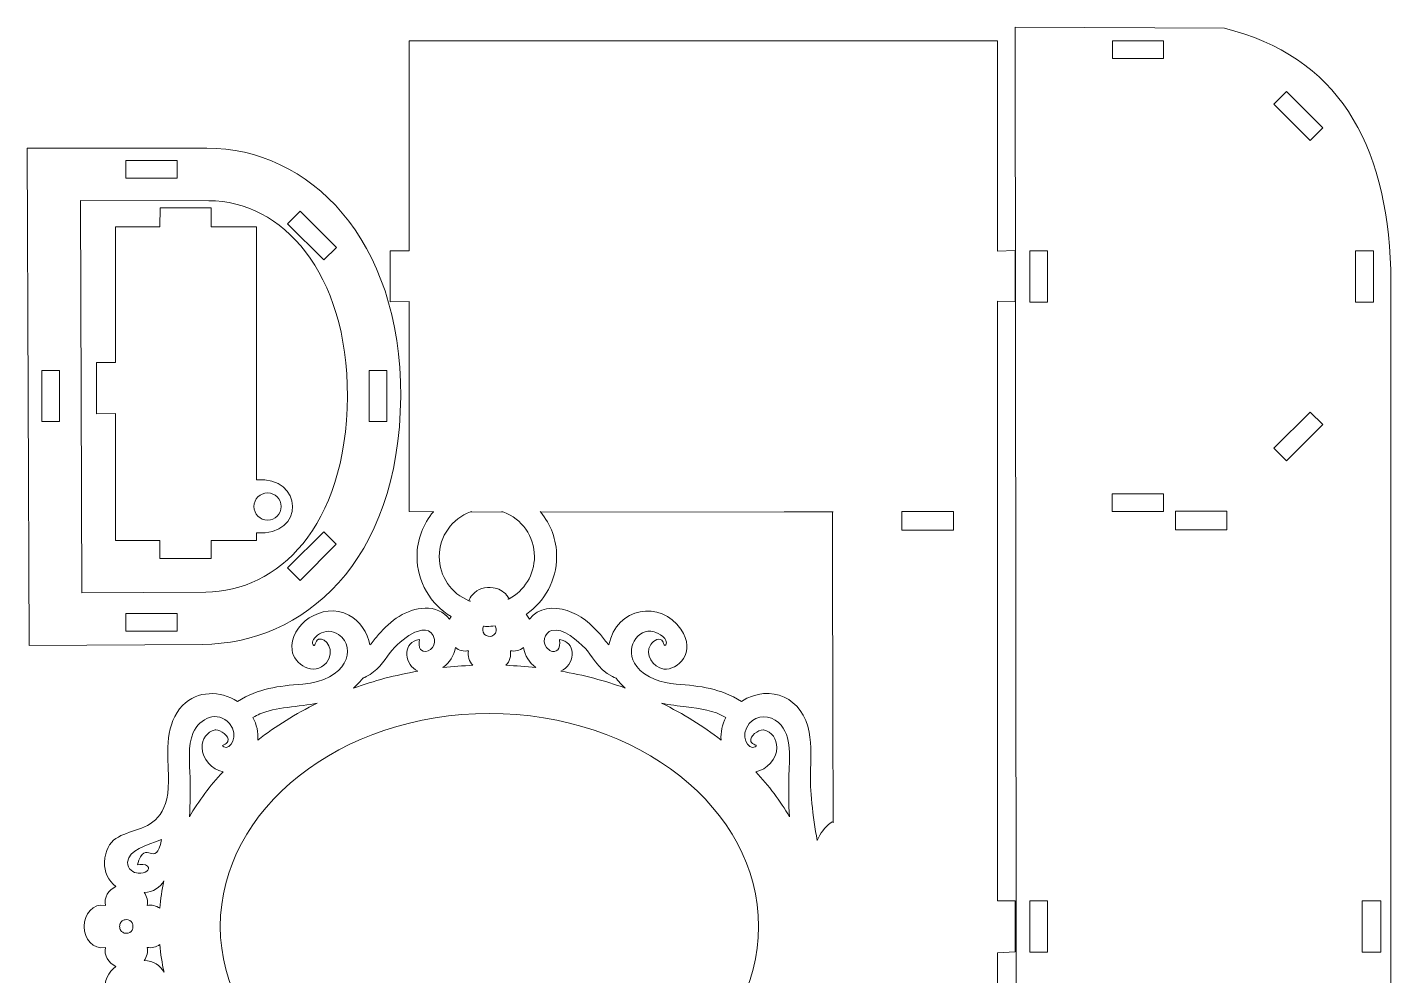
# Model space of a CAD drawing. Header units: millimetres. Extents: x -133 to 298, y -326 to 131.
# Drawn here: x -132.9 to 62.4, y -5.4 to 130.6 of the extents above; entities that cross this region are included whole.
import ezdxf

# ---------------------------------------------------------------- set-up
doc = ezdxf.new("R2010")
doc.units = ezdxf.units.MM
doc.header["$MEASUREMENT"] = 0
doc.layers.add('Layer 1', color=7, linetype='Continuous')

msp = doc.modelspace()

# ---------------------------------------------------------------- linework, layer by layer
at = {"layer": 'Layer 1', "color": 250, "lineweight": 9}
for points, knots in [([(62.4252, -92.1665), (62.4252, -92.1665), (62.4254, 95.8464), (62.4254, 95.8464), (62.4254, 95.8464), (61.8691, 114.1481), (54.7643, 126.4515), (38.5921, 130.4499), (38.5921, 130.4499), (38.5921, 130.4499), (8.6271, 130.5906), (8.6271, 130.5906), (8.6271, 130.5906), (8.6271, 130.5906), (8.9222, -127.3173), (8.9222, -127.3173), (8.9222, -127.3173), (8.9222, -127.3173), (37.3368, -127.1285), (37.3368, -127.1285), (37.3368, -127.1285), (52.1227, -123.6321), (60.8998, -112.5044), (62.4252, -92.1665)], [0, 0, 0, 0, 0.14285714, 0.14285714, 0.14285714, 0.14285714, 0.28571429, 0.28571429, 0.28571429, 0.28571429, 0.42857143, 0.42857143, 0.42857143, 0.42857143, 0.57142857, 0.57142857, 0.57142857, 0.57142857, 0.71428571, 0.71428571, 0.71428571, 0.71428571, 1, 1, 1, 1]), ([(29.8988, 128.6377), (29.8988, 128.6377), (22.5612, 128.6377), (22.5612, 128.6377), (22.5612, 128.6377), (22.5612, 128.6377), (22.5612, 126.0883), (22.5612, 126.0883), (22.5612, 126.0883), (22.5612, 126.0883), (29.8988, 126.0883), (29.8988, 126.0883), (29.8988, 126.0883), (29.8988, 126.0883), (29.8988, 128.6377), (29.8988, 128.6377)], [0, 0, 0, 0, 0.2, 0.2, 0.2, 0.2, 0.4, 0.4, 0.4, 0.4, 0.6, 0.6, 0.6, 0.6, 1, 1, 1, 1]), ([(52.6958, 116.1833), (52.6958, 116.1833), (47.5074, 121.3717), (47.5074, 121.3717), (47.5074, 121.3717), (47.5074, 121.3717), (45.7047, 119.569), (45.7047, 119.569), (45.7047, 119.569), (45.7047, 119.569), (50.8931, 114.3806), (50.8931, 114.3806), (50.8931, 114.3806), (50.8931, 114.3806), (52.6958, 116.1833), (52.6958, 116.1833)], [0, 0, 0, 0, 0.2, 0.2, 0.2, 0.2, 0.4, 0.4, 0.4, 0.4, 0.6, 0.6, 0.6, 0.6, 1, 1, 1, 1]), ([(-79.3742, 77.6874), (-79.2963, 100.304), (-92.538, 113.2816), (-107.1716, 113.2573), (-107.1716, 113.2573), (-107.1716, 113.2573), (-132.8702, 113.2808), (-132.8702, 113.2808), (-132.8702, 113.2808), (-132.8702, 113.2808), (-132.6093, 41.9612), (-132.6093, 41.9612), (-132.6093, 41.9612), (-132.6093, 41.9612), (-107.7684, 42.1325), (-107.7684, 42.1325), (-107.7684, 42.1325), (-93.4111, 42.2425), (-79.6164, 53.7213), (-79.3742, 77.6874)], [0, 0, 0, 0, 0.16666667, 0.16666667, 0.16666667, 0.16666667, 0.33333333, 0.33333333, 0.33333333, 0.33333333, 0.5, 0.5, 0.5, 0.5, 0.66666667, 0.66666667, 0.66666667, 0.66666667, 1, 1, 1, 1]), ([(-111.3965, 111.4914), (-111.3965, 111.4914), (-118.7341, 111.4914), (-118.7341, 111.4914), (-118.7341, 111.4914), (-118.7341, 111.4914), (-118.7341, 108.9421), (-118.7341, 108.9421), (-118.7341, 108.9421), (-118.7341, 108.9421), (-111.3965, 108.9421), (-111.3965, 108.9421), (-111.3965, 108.9421), (-111.3965, 108.9421), (-111.3965, 111.4914), (-111.3965, 111.4914)], [0, 0, 0, 0, 0.2, 0.2, 0.2, 0.2, 0.4, 0.4, 0.4, 0.4, 0.6, 0.6, 0.6, 0.6, 1, 1, 1, 1]), ([(-87.0142, 77.6729), (-86.9585, 95.5081), (-96.4181, 105.7419), (-106.8719, 105.7225), (-106.8719, 105.7225), (-106.8719, 105.7225), (-125.2301, 105.7411), (-125.2301, 105.7411), (-125.2301, 105.7411), (-125.2301, 105.7411), (-125.0438, 49.501), (-125.0438, 49.501), (-125.0438, 49.501), (-125.0438, 49.501), (-107.2982, 49.6364), (-107.2982, 49.6364), (-107.2982, 49.6364), (-97.0418, 49.723), (-87.1874, 58.7748), (-87.0142, 77.6729)], [0, 0, 0, 0, 0.16666667, 0.16666667, 0.16666667, 0.16666667, 0.33333333, 0.33333333, 0.33333333, 0.33333333, 0.5, 0.5, 0.5, 0.5, 0.66666667, 0.66666667, 0.66666667, 0.66666667, 1, 1, 1, 1]), ([(-100.051, 57.0343), (-100.051, 57.0343), (-100.051, 58.1363), (-100.051, 58.1363), (-100.051, 58.1363), (-92.9765, 57.5584), (-93.2882, 66.321), (-100.051, 65.7072), (-100.051, 65.7072), (-100.051, 65.7072), (-100.051, 101.9647), (-100.051, 101.9647), (-100.051, 101.9647), (-100.051, 101.9647), (-106.5228, 101.9647), (-106.5228, 101.9647), (-106.5228, 101.9647), (-106.5228, 101.9647), (-106.5181, 104.7231), (-106.5181, 104.7231), (-106.5181, 104.7231), (-106.5181, 104.7231), (-113.8557, 104.7231), (-113.8557, 104.7231), (-113.8557, 104.7231), (-113.8557, 104.7231), (-113.8615, 101.9647), (-113.8615, 101.9647), (-113.8615, 101.9647), (-113.8615, 101.9647), (-120.2328, 101.9647), (-120.2328, 101.9647), (-120.2328, 101.9647), (-120.2328, 101.9647), (-120.2328, 82.5142), (-120.2328, 82.5142), (-120.2328, 82.5142), (-120.2328, 82.5142), (-122.9306, 82.519), (-122.9306, 82.519), (-122.9306, 82.519), (-122.9306, 82.519), (-122.9306, 75.1815), (-122.9306, 75.1815), (-122.9306, 75.1815), (-122.9306, 75.1815), (-120.2328, 75.2304), (-120.2328, 75.2304), (-120.2328, 75.2304), (-120.2328, 75.2304), (-120.2328, 57.0343), (-120.2328, 57.0343), (-120.2328, 57.0343), (-120.2328, 57.0343), (-113.8615, 57.0343), (-113.8615, 57.0343), (-113.8615, 57.0343), (-113.8615, 57.0343), (-113.8746, 54.4299), (-113.8746, 54.4299), (-113.8746, 54.4299), (-113.8746, 54.4299), (-106.5371, 54.4299), (-106.5371, 54.4299), (-106.5371, 54.4299), (-106.5371, 54.4299), (-106.5469, 57.0343), (-106.5469, 57.0343), (-106.5469, 57.0343), (-106.5469, 57.0343), (-100.051, 57.0343), (-100.051, 57.0343)], [0, 0, 0, 0, 0.05263158, 0.05263158, 0.05263158, 0.05263158, 0.10526316, 0.10526316, 0.10526316, 0.10526316, 0.15789474, 0.15789474, 0.15789474, 0.15789474, 0.21052632, 0.21052632, 0.21052632, 0.21052632, 0.26315789, 0.26315789, 0.26315789, 0.26315789, 0.31578947, 0.31578947, 0.31578947, 0.31578947, 0.36842105, 0.36842105, 0.36842105, 0.36842105, 0.42105263, 0.42105263, 0.42105263, 0.42105263, 0.47368421, 0.47368421, 0.47368421, 0.47368421, 0.52631579, 0.52631579, 0.52631579, 0.52631579, 0.57894737, 0.57894737, 0.57894737, 0.57894737, 0.63157895, 0.63157895, 0.63157895, 0.63157895, 0.68421053, 0.68421053, 0.68421053, 0.68421053, 0.73684211, 0.73684211, 0.73684211, 0.73684211, 0.78947368, 0.78947368, 0.78947368, 0.78947368, 0.84210526, 0.84210526, 0.84210526, 0.84210526, 0.89473684, 0.89473684, 0.89473684, 0.89473684, 1, 1, 1, 1]), ([(-88.5995, 99.037), (-88.5995, 99.037), (-93.7879, 104.2254), (-93.7879, 104.2254), (-93.7879, 104.2254), (-93.7879, 104.2254), (-95.5905, 102.4227), (-95.5905, 102.4227), (-95.5905, 102.4227), (-95.5905, 102.4227), (-90.4022, 97.2343), (-90.4022, 97.2343), (-90.4022, 97.2343), (-90.4022, 97.2343), (-88.5995, 99.037), (-88.5995, 99.037)], [0, 0, 0, 0, 0.2, 0.2, 0.2, 0.2, 0.4, 0.4, 0.4, 0.4, 0.6, 0.6, 0.6, 0.6, 1, 1, 1, 1]), ([(13.2783, 91.2085), (13.2783, 91.2085), (13.2783, 98.5461), (13.2783, 98.5461), (13.2783, 98.5461), (13.2783, 98.5461), (10.7495, 98.5461), (10.7495, 98.5461), (10.7495, 98.5461), (10.7495, 98.5461), (10.7495, 91.2085), (10.7495, 91.2085), (10.7495, 91.2085), (10.7495, 91.2085), (13.2783, 91.2085), (13.2783, 91.2085)], [0, 0, 0, 0, 0.2, 0.2, 0.2, 0.2, 0.4, 0.4, 0.4, 0.4, 0.6, 0.6, 0.6, 0.6, 1, 1, 1, 1]), ([(59.9429, 91.2085), (59.9429, 91.2085), (59.9429, 98.5461), (59.9429, 98.5461), (59.9429, 98.5461), (59.9429, 98.5461), (57.3935, 98.5461), (57.3935, 98.5461), (57.3935, 98.5461), (57.3935, 98.5461), (57.3935, 91.2085), (57.3935, 91.2085), (57.3935, 91.2085), (57.3935, 91.2085), (59.9429, 91.2085), (59.9429, 91.2085)], [0, 0, 0, 0, 0.2, 0.2, 0.2, 0.2, 0.4, 0.4, 0.4, 0.4, 0.6, 0.6, 0.6, 0.6, 1, 1, 1, 1]), ([(-128.2531, 74.0623), (-128.2531, 74.0623), (-128.2531, 81.3998), (-128.2531, 81.3998), (-128.2531, 81.3998), (-128.2531, 81.3998), (-130.782, 81.3998), (-130.782, 81.3998), (-130.782, 81.3998), (-130.782, 81.3998), (-130.782, 74.0623), (-130.782, 74.0623), (-130.782, 74.0623), (-130.782, 74.0623), (-128.2531, 74.0623), (-128.2531, 74.0623)], [0, 0, 0, 0, 0.2, 0.2, 0.2, 0.2, 0.4, 0.4, 0.4, 0.4, 0.6, 0.6, 0.6, 0.6, 1, 1, 1, 1]), ([(-81.3524, 74.0623), (-81.3524, 74.0623), (-81.3524, 81.3998), (-81.3524, 81.3998), (-81.3524, 81.3998), (-81.3524, 81.3998), (-83.9017, 81.3998), (-83.9017, 81.3998), (-83.9017, 81.3998), (-83.9017, 81.3998), (-83.9017, 74.0623), (-83.9017, 74.0623), (-83.9017, 74.0623), (-83.9017, 74.0623), (-81.3524, 74.0623), (-81.3524, 74.0623)], [0, 0, 0, 0, 0.2, 0.2, 0.2, 0.2, 0.4, 0.4, 0.4, 0.4, 0.6, 0.6, 0.6, 0.6, 1, 1, 1, 1]), ([(52.6934, 73.6317), (52.6934, 73.6317), (47.5051, 68.4433), (47.5051, 68.4433), (47.5051, 68.4433), (47.5051, 68.4433), (45.7024, 70.246), (45.7024, 70.246), (45.7024, 70.246), (45.7024, 70.246), (50.8908, 75.4343), (50.8908, 75.4343), (50.8908, 75.4343), (50.8908, 75.4343), (52.6934, 73.6317), (52.6934, 73.6317)], [0, 0, 0, 0, 0.2, 0.2, 0.2, 0.2, 0.4, 0.4, 0.4, 0.4, 0.6, 0.6, 0.6, 0.6, 1, 1, 1, 1]), ([(-98.4417, 63.8385), (-99.5201, 63.8385), (-100.3948, 62.964), (-100.3948, 61.8854), (-100.3948, 61.8854), (-100.3948, 60.8066), (-99.5201, 59.9321), (-98.4417, 59.9321), (-98.4417, 59.9321), (-97.3631, 59.9321), (-96.4884, 60.8066), (-96.4884, 61.8854), (-96.4884, 61.8854), (-96.4884, 62.964), (-97.3631, 63.8385), (-98.4417, 63.8385)], [0, 0, 0, 0, 0.2, 0.2, 0.2, 0.2, 0.4, 0.4, 0.4, 0.4, 0.6, 0.6, 0.6, 0.6, 1, 1, 1, 1]), ([(29.8797, 63.7124), (29.8797, 63.7124), (22.5422, 63.7124), (22.5422, 63.7124), (22.5422, 63.7124), (22.5422, 63.7124), (22.5422, 61.163), (22.5422, 61.163), (22.5422, 61.163), (22.5422, 61.163), (29.8797, 61.163), (29.8797, 61.163), (29.8797, 61.163), (29.8797, 61.163), (29.8797, 63.7124), (29.8797, 63.7124)], [0, 0, 0, 0, 0.2, 0.2, 0.2, 0.2, 0.4, 0.4, 0.4, 0.4, 0.6, 0.6, 0.6, 0.6, 1, 1, 1, 1]), ([(38.9317, 61.2474), (38.9317, 61.2474), (31.5942, 61.2474), (31.5942, 61.2474), (31.5942, 61.2474), (31.5942, 61.2474), (31.5942, 58.5439), (31.5942, 58.5439), (31.5942, 58.5439), (31.5942, 58.5439), (38.9317, 58.5439), (38.9317, 58.5439), (38.9317, 58.5439), (38.9317, 58.5439), (38.9317, 61.2474), (38.9317, 61.2474)], [0, 0, 0, 0, 0.2, 0.2, 0.2, 0.2, 0.4, 0.4, 0.4, 0.4, 0.6, 0.6, 0.6, 0.6, 1, 1, 1, 1]), ([(-88.6018, 56.4854), (-88.6018, 56.4854), (-93.7902, 51.297), (-93.7902, 51.297), (-93.7902, 51.297), (-93.7902, 51.297), (-95.5929, 53.0997), (-95.5929, 53.0997), (-95.5929, 53.0997), (-95.5929, 53.0997), (-90.4045, 58.2881), (-90.4045, 58.2881), (-90.4045, 58.2881), (-90.4045, 58.2881), (-88.6018, 56.4854), (-88.6018, 56.4854)], [0, 0, 0, 0, 0.2, 0.2, 0.2, 0.2, 0.4, 0.4, 0.4, 0.4, 0.6, 0.6, 0.6, 0.6, 1, 1, 1, 1]), ([(-111.4155, 46.5661), (-111.4155, 46.5661), (-118.7531, 46.5661), (-118.7531, 46.5661), (-118.7531, 46.5661), (-118.7531, 46.5661), (-118.7531, 44.0168), (-118.7531, 44.0168), (-118.7531, 44.0168), (-118.7531, 44.0168), (-111.4155, 44.0168), (-111.4155, 44.0168), (-111.4155, 44.0168), (-111.4155, 44.0168), (-111.4155, 46.5661), (-111.4155, 46.5661)], [0, 0, 0, 0, 0.2, 0.2, 0.2, 0.2, 0.4, 0.4, 0.4, 0.4, 0.6, 0.6, 0.6, 0.6, 1, 1, 1, 1]), ([(13.2783, -1.9793), (13.2783, -1.9793), (13.2783, 5.3583), (13.2783, 5.3583), (13.2783, 5.3583), (13.2783, 5.3583), (10.7495, 5.3583), (10.7495, 5.3583), (10.7495, 5.3583), (10.7495, 5.3583), (10.7495, -1.9793), (10.7495, -1.9793), (10.7495, -1.9793), (10.7495, -1.9793), (13.2783, -1.9793), (13.2783, -1.9793)], [0, 0, 0, 0, 0.2, 0.2, 0.2, 0.2, 0.4, 0.4, 0.4, 0.4, 0.6, 0.6, 0.6, 0.6, 1, 1, 1, 1]), ([(61.0009, -1.9793), (61.0009, -1.9793), (61.0009, 5.3583), (61.0009, 5.3583), (61.0009, 5.3583), (61.0009, 5.3583), (58.3134, 5.3583), (58.3134, 5.3583), (58.3134, 5.3583), (58.3134, 5.3583), (58.3134, -1.9793), (58.3134, -1.9793), (58.3134, -1.9793), (58.3134, -1.9793), (61.0009, -1.9793), (61.0009, -1.9793)], [0, 0, 0, 0, 0.2, 0.2, 0.2, 0.2, 0.4, 0.4, 0.4, 0.4, 0.6, 0.6, 0.6, 0.6, 1, 1, 1, 1])]:
    msp.add_open_spline(points, degree=3, knots=knots, dxfattribs=at)
at = {"layer": 'Layer 1', "lineweight": 9}
for points, knots in [([(-78.1835, 61.177), (-78.1835, 61.177), (-78.1835, 91.2813), (-78.1835, 91.2813), (-78.1835, 91.2813), (-78.1835, 91.2813), (-80.9071, 91.2309), (-80.9071, 91.2309), (-80.9071, 91.2309), (-80.9071, 91.2309), (-80.9071, 98.5204), (-80.9071, 98.5204), (-80.9071, 98.5204), (-80.9071, 98.5204), (-78.1835, 98.5652), (-78.1835, 98.5652), (-78.1835, 98.5652), (-78.1835, 98.5652), (-78.1835, 128.6481), (-78.1835, 128.6481), (-78.1835, 128.6481), (-78.1835, 128.6481), (6.1178, 128.6481), (6.1178, 128.6481), (6.1178, 128.6481), (6.1178, 128.6481), (6.1178, 98.474), (6.1178, 98.474), (6.1178, 98.474), (6.1178, 98.474), (8.6466, 98.5685), (8.6466, 98.5685), (8.6466, 98.5685), (8.6466, 98.5685), (8.6466, 91.2309), (8.6466, 91.2309), (8.6466, 91.2309), (8.6466, 91.2309), (6.1178, 91.3207), (6.1178, 91.3207), (6.1178, 91.3207), (6.1178, 91.3207), (6.1178, 5.3826), (6.1178, 5.3826), (6.1178, 5.3826), (6.1178, 5.3826), (8.6466, 5.3807), (8.6466, 5.3807), (8.6466, 5.3807), (8.6466, 5.3807), (8.6466, -1.9568), (8.6466, -1.9568), (8.6466, -1.9568), (8.6466, -1.9568), (6.1178, -2.0687), (6.1178, -2.0687), (6.1178, -2.0687), (6.1178, -2.0687), (6.1178, -88.0068), (6.1178, -88.0068), (6.1178, -88.0068), (6.1178, -88.0068), (8.6466, -87.8562), (8.6466, -87.8562), (8.6466, -87.8562), (8.6466, -87.8562), (8.6466, -95.1937), (8.6466, -95.1937), (8.6466, -95.1937), (8.6466, -95.1937), (6.1178, -95.2593), (6.1178, -95.2593), (6.1178, -95.2593), (6.1178, -95.2593), (6.1178, -125.2938), (6.1178, -125.2938), (6.1178, -125.2938), (6.1178, -125.2938), (-78.1835, -125.2938), (-78.1835, -125.2938), (-78.1835, -125.2938), (-78.1835, -125.2938), (-78.1835, -95.2048), (-78.1835, -95.2048), (-78.1835, -95.2048), (-78.1835, -95.2048), (-80.9408, -95.1937), (-80.9408, -95.1937), (-80.9408, -95.1937), (-80.9408, -95.1937), (-80.9408, -87.8149), (-80.9408, -87.8149), (-80.9408, -87.8149), (-80.9408, -87.8149), (-78.1835, -87.8274), (-78.1835, -87.8274), (-78.1835, -87.8274), (-78.1835, -87.8274), (-78.1835, -57.7538), (-78.1835, -57.7538), (-78.1835, -57.7538), (-78.1835, -57.7538), (-78.1835, -57.7538), (-78.1835, -57.7538), (-78.1835, -57.7538), (-78.1835, -57.7538), (-75.4674, -57.7609), (-75.4674, -57.7609)], [0, 0, 0, 0, 0.03571429, 0.03571429, 0.03571429, 0.03571429, 0.07142857, 0.07142857, 0.07142857, 0.07142857, 0.10714286, 0.10714286, 0.10714286, 0.10714286, 0.14285714, 0.14285714, 0.14285714, 0.14285714, 0.17857143, 0.17857143, 0.17857143, 0.17857143, 0.21428571, 0.21428571, 0.21428571, 0.21428571, 0.25, 0.25, 0.25, 0.25, 0.28571429, 0.28571429, 0.28571429, 0.28571429, 0.32142857, 0.32142857, 0.32142857, 0.32142857, 0.35714286, 0.35714286, 0.35714286, 0.35714286, 0.39285714, 0.39285714, 0.39285714, 0.39285714, 0.42857143, 0.42857143, 0.42857143, 0.42857143, 0.46428571, 0.46428571, 0.46428571, 0.46428571, 0.5, 0.5, 0.5, 0.5, 0.53571429, 0.53571429, 0.53571429, 0.53571429, 0.57142857, 0.57142857, 0.57142857, 0.57142857, 0.60714286, 0.60714286, 0.60714286, 0.60714286, 0.64285714, 0.64285714, 0.64285714, 0.64285714, 0.67857143, 0.67857143, 0.67857143, 0.67857143, 0.71428571, 0.71428571, 0.71428571, 0.71428571, 0.75, 0.75, 0.75, 0.75, 0.78571429, 0.78571429, 0.78571429, 0.78571429, 0.82142857, 0.82142857, 0.82142857, 0.82142857, 0.85714286, 0.85714286, 0.85714286, 0.85714286, 0.89285714, 0.89285714, 0.89285714, 0.89285714, 0.92857143, 0.92857143, 0.92857143, 0.92857143, 1, 1, 1, 1]), ([(-74.6723, 61.1803), (-74.6723, 61.1803), (-74.6923, 61.1566), (-74.6923, 61.1566), (-74.6923, 61.1566), (-76.1592, 59.4164), (-77.0436, 57.1697), (-77.0436, 54.7161), (-77.0436, 54.7161), (-77.0436, 51.0688), (-75.0897, 47.877), (-72.172, 46.1303), (-72.172, 46.1303), (-72.172, 46.1303), (-72.1468, 46.1154), (-72.1468, 46.1154)], [0, 0, 0, 0, 0.2, 0.2, 0.2, 0.2, 0.4, 0.4, 0.4, 0.4, 0.6, 0.6, 0.6, 0.6, 1, 1, 1, 1]), ([(-69.213, 61.1853), (-69.2704, 61.166), (-69.3275, 61.1462), (-69.3842, 61.1255), (-69.3842, 61.1255), (-71.9988, 60.1702), (-73.8655, 57.6609), (-73.8655, 54.7161), (-73.8655, 54.7161), (-73.8655, 51.8539), (-72.1019, 49.4031), (-69.6023, 48.3908), (-69.6023, 48.3908), (-69.5335, 48.3629), (-69.4643, 48.3356), (-69.3944, 48.31)], [0, 0, 0, 0, 0.2, 0.2, 0.2, 0.2, 0.4, 0.4, 0.4, 0.4, 0.6, 0.6, 0.6, 0.6, 1, 1, 1, 1]), ([(-64.0269, 48.5964), (-63.9718, 48.6237), (-63.9171, 48.6516), (-63.8628, 48.6803), (-63.8628, 48.6803), (-61.6979, 49.8238), (-60.2216, 52.0978), (-60.2216, 54.7161), (-60.2216, 54.7161), (-60.2216, 57.6332), (-62.0541, 60.1225), (-64.63, 61.0977), (-64.63, 61.0977), (-64.7149, 61.1299), (-64.8005, 61.1606), (-64.887, 61.1894)], [0, 0, 0, 0, 0.2, 0.2, 0.2, 0.2, 0.4, 0.4, 0.4, 0.4, 0.6, 0.6, 0.6, 0.6, 1, 1, 1, 1]), ([(-61.424, 46.4443), (-61.424, 46.4443), (-61.3826, 46.473), (-61.3826, 46.473), (-61.3826, 46.473), (-58.7623, 48.276), (-57.0436, 51.2957), (-57.0436, 54.7161), (-57.0436, 54.7161), (-57.0436, 57.129), (-57.8989, 59.3423), (-59.3224, 61.07), (-59.3224, 61.07), (-59.3569, 61.1119), (-59.3923, 61.1532), (-59.4274, 61.1945)], [0, 0, 0, 0, 0.2, 0.2, 0.2, 0.2, 0.4, 0.4, 0.4, 0.4, 0.6, 0.6, 0.6, 0.6, 1, 1, 1, 1]), ([(-0.182, 61.1765), (-0.182, 61.1765), (-7.6049, 61.1765), (-7.6049, 61.1765), (-7.6049, 61.1765), (-7.6049, 61.1765), (-7.6049, 58.5219), (-7.6049, 58.5219), (-7.6049, 58.5219), (-7.6049, 58.5219), (-0.182, 58.5219), (-0.182, 58.5219), (-0.182, 58.5219), (-0.182, 58.5219), (-0.182, 61.1765), (-0.182, 61.1765)], [0, 0, 0, 0, 0.2, 0.2, 0.2, 0.2, 0.4, 0.4, 0.4, 0.4, 0.6, 0.6, 0.6, 0.6, 1, 1, 1, 1]), ([(-17.4372, 16.5425), (-17.4372, 16.5425), (-17.4676, 31.8562), (-17.4676, 31.8562), (-17.4676, 31.8562), (-17.4676, 31.8562), (-17.5137, 55.0001), (-17.5137, 55.0001)], [0, 0, 0, 0, 0.33333333, 0.33333333, 0.33333333, 0.33333333, 1, 1, 1, 1]), ([(-67.5112, 44.7273), (-67.5112, 44.7273), (-67.4493, 44.7249), (-67.4493, 44.7249), (-67.4493, 44.7249), (-67.3147, 44.7195), (-67.1795, 44.7162), (-67.0436, 44.7162)], [0, 0, 0, 0, 0.33333333, 0.33333333, 0.33333333, 0.33333333, 1, 1, 1, 1]), ([(-67.0436, 44.7162), (-66.6472, 44.7162), (-66.2566, 44.7399), (-65.8723, 44.7848), (-65.8723, 44.7848), (-65.8723, 44.7848), (-65.8633, 44.7858), (-65.8633, 44.7858)], [0, 0, 0, 0, 0.33333333, 0.33333333, 0.33333333, 0.33333333, 1, 1, 1, 1])]:
    msp.add_open_spline(points, degree=3, knots=knots, dxfattribs=at)
for points in [[(-74.6923, 61.1566), (-74.6923, 61.1566), (-78.1835, 61.177), (-78.1835, 61.177)], [(-64.63, 61.0977), (-64.63, 61.0977), (-69.3842, 61.1255), (-69.3842, 61.1255)], [(-24.4605, 61.127), (-24.4605, 61.127), (-59.3224, 61.07), (-59.3224, 61.07)], [(-21.6843, 61.1314), (-21.6843, 61.1314), (-24.4605, 61.127), (-24.4605, 61.127)], [(-17.4184, 61.1385), (-17.4184, 61.1385), (-21.6843, 61.1314), (-21.6843, 61.1314)], [(-17.5137, 55.0001), (-17.5137, 55.0001), (-17.5137, 61.1383), (-17.5137, 61.1383)], [(-69.6023, 48.3908), (-69.5034, 48.6945), (-69.3445, 48.9769), (-69.1399, 49.2123)], [(-69.1399, 49.2123), (-68.3143, 50.1594), (-67.2814, 50.3532), (-66.1272, 50.2489)], [(-69.1399, 49.2123), (-69.1399, 49.2123), (-69.1399, 49.2123), (-69.1399, 49.2123)], [(-66.1272, 50.2489), (-65.4094, 50.1841), (-64.6692, 49.7403), (-64.2095, 49.2123)], [(-64.2095, 49.2123), (-64.0715, 49.0537), (-63.9548, 48.8737), (-63.8628, 48.6803)], [(-64.2095, 49.2123), (-64.2095, 49.2123), (-64.2095, 49.2123), (-64.2095, 49.2123)], [(-94.9422, 41.3085), (-95.3777, 44.9088), (-90.6293, 48.3263), (-86.8205, 46.3373)], [(-82.5642, 43.5366), (-80.9078, 45.5378), (-78.5513, 47.2309), (-75.8787, 47.3394)], [(-75.8787, 47.3394), (-74.541, 47.3937), (-73.2044, 46.8207), (-72.402, 45.7361)], [(-60.9477, 45.7362), (-59.6613, 47.4747), (-57.4562, 47.6104), (-55.5467, 46.9875)], [(-55.5467, 46.9875), (-53.6679, 46.3747), (-52.0324, 45.0431), (-50.7854, 43.5367)], [(-49.5578, 42.0499), (-48.4884, 47.5098), (-42.1492, 48.5466), (-39.2502, 44.3252)], [(-86.8205, 46.3373), (-85.2046, 45.4935), (-84.1375, 43.8141), (-83.7919, 42.0498)], [(-72.402, 45.7361), (-72.402, 45.7361), (-72.1468, 46.1154), (-72.1468, 46.1154)], [(-61.424, 46.4443), (-61.424, 46.4443), (-60.9477, 45.7362), (-60.9477, 45.7362)], [(-93.4205, 36.4357), (-87.1388, 36.9299), (-85.5462, 41.6028), (-88.2702, 43.5502)], [(-88.2702, 43.5502), (-90.1487, 44.8931), (-92.4846, 42.9207), (-91.9253, 42.071)], [(-91.1391, 42.8591), (-90.1465, 43.193), (-88.6072, 41.2171), (-90.033, 39.5117)], [(-83.7919, 42.0498), (-83.3665, 42.53), (-82.9695, 43.047), (-82.5642, 43.5366)], [(-77.8101, 43.6354), (-78.812, 43.0586), (-80.1778, 41.922), (-80.8862, 40.9597)], [(-74.542, 42.8521), (-74.8487, 44.6117), (-76.6187, 44.3214), (-77.8101, 43.6354)], [(-67.4405, 43.6271), (-67.6843, 43.9375), (-67.7079, 44.3896), (-67.5112, 44.7273)], [(-67.4405, 43.627), (-67.4405, 43.627), (-67.4405, 43.6271), (-67.4405, 43.6271)], [(-67.3795, 43.5564), (-67.401, 43.579), (-67.4212, 43.6027), (-67.4405, 43.627)], [(-67.3633, 43.5397), (-67.3686, 43.5454), (-67.374, 43.5507), (-67.3795, 43.5564)], [(-67.3795, 43.5564), (-67.3795, 43.5564), (-67.3795, 43.5564), (-67.3795, 43.5564)], [(-66.5009, 43.2692), (-67.0573, 43.2226), (-67.3351, 43.5397), (-67.3633, 43.5397)], [(-65.9836, 43.5397), (-65.9979, 43.5397), (-66.334, 43.2832), (-66.5009, 43.2692)], [(-65.9675, 43.5564), (-65.9728, 43.5507), (-65.9782, 43.5453), (-65.9836, 43.5397)], [(-65.9064, 43.627), (-65.9258, 43.6027), (-65.9459, 43.5789), (-65.9675, 43.5564)], [(-65.9675, 43.5564), (-65.9675, 43.5564), (-65.9675, 43.5564), (-65.9675, 43.5564)], [(-65.9064, 43.6271), (-65.9065, 43.6271), (-65.9065, 43.627), (-65.9064, 43.627)], [(-65.6986, 44.2293), (-65.6986, 44.0021), (-65.7762, 43.7929), (-65.9064, 43.6271)], [(-65.8723, 44.7848), (-65.7629, 44.6272), (-65.6986, 44.4357), (-65.6986, 44.2293)], [(-65.6986, 44.2293), (-65.6986, 44.2293), (-65.6986, 44.2293), (-65.6986, 44.2293)], [(-57.7676, 44.1224), (-58.7067, 43.8735), (-59.4912, 42.2994), (-58.0315, 41.2606)], [(-52.9337, 41.5458), (-54.0737, 42.5964), (-56.0248, 44.5843), (-57.7676, 44.1224)], [(-50.7854, 43.5367), (-50.3803, 43.0471), (-49.9832, 42.5301), (-49.5578, 42.0499)], [(-43.0981, 43.9508), (-45.4647, 44.537), (-47.4882, 41.4637), (-45.5755, 38.9511)], [(-43.573, 42.1156), (-43.1904, 42.682), (-42.1775, 43.3555), (-41.79, 42.4443)], [(-41.4244, 42.0711), (-40.9057, 42.8591), (-42.5158, 43.8066), (-43.0981, 43.9508)], [(-39.2502, 44.3252), (-36.9711, 41.0061), (-39.6992, 38.3476), (-41.6844, 38.605)], [(-90.033, 39.5117), (-91.7981, 37.4006), (-94.697, 39.2818), (-94.9422, 41.3085)], [(-91.9253, 42.071), (-91.6258, 41.6161), (-91.712, 42.6663), (-91.1391, 42.8591)], [(-76.9251, 38.2979), (-78.7999, 39.1645), (-79.2026, 42.1324), (-77.1091, 42.7211)], [(-77.1091, 42.7211), (-76.9757, 42.7586), (-76.8421, 42.7962), (-76.7087, 42.8337)], [(-76.7087, 42.8337), (-76.7422, 42.4333), (-76.8636, 41.7077), (-76.5324, 41.4075)], [(-76.5324, 41.4075), (-75.5803, 40.5446), (-74.3504, 41.7533), (-74.542, 42.8521)], [(-71.5551, 41.671), (-71.7577, 40.519), (-72.3701, 39.5084), (-73.3274, 38.8105)], [(-69.6712, 41.2321), (-70.3278, 41.0862), (-71.0209, 41.2704), (-71.5551, 41.671)], [(-69.0363, 39.1344), (-69.5793, 39.6908), (-69.8335, 40.4665), (-69.6712, 41.2321)], [(-64.3115, 39.1344), (-63.7756, 39.6834), (-63.5131, 40.4605), (-63.6765, 41.2321)], [(-63.6765, 41.2321), (-63.02, 41.0862), (-62.3268, 41.2704), (-61.7927, 41.671)], [(-63.6765, 41.2321), (-63.6765, 41.2321), (-63.6765, 41.2321), (-63.6765, 41.2321)], [(-61.7927, 41.671), (-61.5901, 40.5191), (-60.9778, 39.5084), (-60.0206, 38.8106)], [(-58.0315, 41.2606), (-57.6191, 40.967), (-56.486, 40.9827), (-56.6044, 42.4194)], [(-56.6044, 42.4194), (-56.6159, 42.5575), (-56.6276, 42.6956), (-56.6391, 42.8337)], [(-56.6391, 42.8337), (-56.5056, 42.7962), (-56.3721, 42.7586), (-56.2386, 42.7211)], [(-56.2386, 42.7211), (-54.1448, 42.1323), (-54.5478, 39.1628), (-56.4242, 38.297)], [(-49.0403, 37.5111), (-51.2393, 38.6152), (-52.089, 40.7672), (-52.9337, 41.5458)], [(-41.6844, 38.605), (-43.2462, 38.8075), (-44.537, 40.689), (-43.573, 42.1156)], [(-41.79, 42.4443), (-41.7146, 42.2667), (-41.6451, 41.7357), (-41.4244, 42.0711)], [(-80.8862, 40.9597), (-81.8757, 39.6158), (-82.7763, 38.2799), (-84.3075, 37.5111)], [(-73.3274, 38.8105), (-71.9159, 38.968), (-70.4851, 39.078), (-69.0363, 39.1344)], [(-60.0206, 38.8106), (-61.4319, 38.9684), (-62.8631, 39.0772), (-64.3115, 39.1344)], [(-86.1291, 35.8753), (-83.2069, 36.9202), (-80.127, 37.7374), (-76.9251, 38.2979)], [(-84.3075, 37.5111), (-85.0723, 37.1271), (-84.6102, 37.5164), (-85.2036, 36.804)], [(-73.3274, 38.8105), (-73.3274, 38.8105), (-73.3274, 38.8105), (-73.3274, 38.8105)], [(-56.4242, 38.297), (-53.2246, 37.7376), (-50.1453, 36.9244), (-47.2252, 35.8808)], [(-56.4242, 38.297), (-56.4242, 38.297), (-56.4242, 38.297), (-56.4242, 38.297)], [(-48.1441, 36.804), (-48.7375, 37.5164), (-48.2756, 37.1271), (-49.0403, 37.5111)], [(-45.5755, 38.9511), (-44.3503, 37.3416), (-41.8757, 36.5889), (-39.9292, 36.4358)], [(-110.6137, 33.3699), (-108.4757, 35.5519), (-105.2565, 35.5233), (-102.7676, 33.9668)], [(-102.7676, 33.9668), (-99.7158, 35.8451), (-96.9689, 36.1566), (-93.4205, 36.4357)], [(-85.2036, 36.804), (-85.4843, 36.4672), (-85.7948, 36.1573), (-86.1291, 35.8753)], [(-86.1291, 35.8753), (-86.1291, 35.8753), (-86.1291, 35.8753), (-86.1291, 35.8753)], [(-47.2252, 35.8808), (-47.557, 36.1615), (-47.8654, 36.4694), (-48.1441, 36.804)], [(-39.9292, 36.4358), (-36.3808, 36.1567), (-33.6339, 35.8452), (-30.5821, 33.9669)], [(-30.5821, 33.9669), (-26.3578, 36.6087), (-21.7101, 34.4037), (-20.8654, 29.5573)], [(-112.6552, 23.5382), (-112.7996, 26.8057), (-113.0968, 30.8359), (-110.6137, 33.3699)], [(-99.8642, 28.419), (-97.2934, 30.422), (-94.4349, 32.1939), (-91.3422, 33.6927)], [(-91.3422, 33.6927), (-93.7908, 33.2162), (-97.5003, 33.1032), (-99.5528, 32.1742)], [(-42.0025, 33.6921), (-38.9108, 32.1936), (-36.0535, 30.4219), (-33.4836, 28.4197)], [(-38.4841, 33.1798), (-39.6431, 33.3178), (-40.834, 33.4647), (-42.0025, 33.6921)], [(-42.0025, 33.6921), (-42.0025, 33.6921), (-42.0025, 33.6921), (-42.0025, 33.6921)], [(-103.9019, 30.7718), (-105.5872, 32.7596), (-108.1992, 31.5516), (-109.1114, 29.4829)], [(-105.2213, 1.7139), (-105.2213, 18.5679), (-87.963, 32.2308), (-66.6738, 32.2308)], [(-99.5528, 32.1742), (-99.8929, 32.0203), (-100.2201, 31.837), (-100.5383, 31.641)], [(-100.5383, 31.641), (-99.9985, 30.6473), (-99.7693, 29.5361), (-99.8642, 28.419)], [(-66.6738, 32.2308), (-45.3846, 32.2308), (-28.1262, 18.5679), (-28.1262, 1.7139)], [(-32.8094, 31.641), (-34.554, 32.7155), (-36.4778, 32.9409), (-38.4841, 33.1798)], [(-33.4836, 28.4197), (-33.5782, 29.5366), (-33.3491, 30.6476), (-32.8094, 31.641)], [(-25.2575, 30.9168), (-26.4925, 32.0583), (-28.3342, 32.0829), (-29.4458, 30.7718)], [(-109.1114, 29.4829), (-109.9208, 27.6474), (-109.5834, 25.0182), (-109.5532, 23.0397)], [(-107.8422, 27.3359), (-107.8347, 28.5032), (-107.1524, 29.6441), (-105.9529, 29.8815)], [(-105.9529, 29.8815), (-105.9529, 29.8815), (-105.8776, 29.8862), (-105.8776, 29.8862)], [(-105.8776, 29.8862), (-105.1918, 29.8404), (-103.8866, 29.0253), (-104.1199, 28.2366)], [(-104.7346, 27.4598), (-103.7734, 26.9232), (-102.4243, 29.0287), (-103.9019, 30.7718)], [(-29.4458, 30.7718), (-30.9236, 29.0288), (-29.5743, 26.9233), (-28.6131, 27.4598)], [(-29.2278, 28.2366), (-29.4611, 29.0253), (-28.156, 29.8404), (-27.4702, 29.8862)], [(-27.4702, 29.8862), (-27.4702, 29.8862), (-27.3949, 29.8815), (-27.3949, 29.8815)], [(-27.3949, 29.8815), (-26.1954, 29.6441), (-25.513, 28.5033), (-25.5056, 27.3359)], [(-23.7945, 23.0398), (-23.7552, 25.6195), (-23.166, 28.9837), (-25.2575, 30.9168)], [(-20.8654, 29.5573), (-20.5255, 27.6078), (-20.6074, 25.5074), (-20.6945, 23.5383)], [(-104.1199, 28.2366), (-104.2881, 27.6684), (-105.2782, 27.7631), (-104.7346, 27.4598)], [(-99.8642, 28.419), (-99.8642, 28.419), (-99.8642, 28.419), (-99.8642, 28.419)], [(-28.6131, 27.4598), (-28.0695, 27.7632), (-29.0598, 27.6684), (-29.2278, 28.2366)], [(-104.8324, 23.8765), (-106.3928, 24.1341), (-107.8522, 25.7507), (-107.8422, 27.3359)], [(-25.5056, 27.3359), (-25.4955, 25.751), (-26.9546, 24.1345), (-28.5148, 23.8767)], [(-121.7965, 10.9079), (-121.5054, 18.0795), (-112.1508, 12.1369), (-112.6552, 23.5382)], [(-109.6495, 17.4254), (-108.3147, 19.7099), (-106.6961, 21.8688), (-104.8324, 23.8765)], [(-28.5148, 23.8767), (-28.5148, 23.8767), (-28.5148, 23.8767), (-28.5148, 23.8767)], [(-28.5148, 23.8766), (-26.6505, 21.868), (-25.033, 19.7073), (-23.698, 17.4216)], [(-20.6945, 23.5383), (-20.7752, 21.7127), (-20.352, 17.3502), (-19.72, 14.0438)], [(-109.5532, 23.0397), (-109.5262, 21.2677), (-109.5205, 19.3475), (-109.6495, 17.4253)], [(-23.698, 17.4216), (-23.8272, 19.345), (-23.8216, 21.2666), (-23.7945, 23.0398)], [(-109.6495, 17.4253), (-109.6495, 17.4253), (-109.6495, 17.4253), (-109.6495, 17.4253)], [(-19.7181, 14.0437), (-19.2714, 15.0754), (-18.6555, 15.8971), (-17.8607, 16.4859)], [(-17.8607, 16.4859), (-17.7283, 16.584), (-17.5908, 16.6757), (-17.4484, 16.7608)], [(-113.6212, 14.1902), (-115.9237, 13.2461), (-118.311, 12.6997), (-118.4951, 10.9073)], [(-117.0873, 10.542), (-115.943, 14.6108), (-114.4837, 9.6972), (-113.6212, 14.1902)], [(-113.6212, 14.1902), (-113.6212, 14.1902), (-113.6212, 14.1902), (-113.6212, 14.1902)], [(-19.72, 14.0438), (-19.72, 14.0438), (-19.7181, 14.0437), (-19.7181, 14.0437)], [(-120.1933, 7.4312), (-121.2778, 8.2336), (-121.8509, 9.5702), (-121.7965, 10.9079)], [(-118.4951, 10.9073), (-118.5969, 9.9163), (-117.607, 9.3637), (-116.9829, 9.34)], [(-115.6611, 10.3656), (-115.9611, 10.6968), (-116.6869, 10.5755), (-117.0873, 10.542)], [(-116.9829, 9.34), (-115.9873, 9.3023), (-115.146, 9.7972), (-115.6611, 10.3656)], [(-113.2874, 8.2213), (-113.8287, 7.3144), (-114.7917, 6.6105), (-116.1282, 6.5842)], [(-113.8883, 4.3085), (-113.7735, 5.6328), (-113.5716, 6.9383), (-113.2874, 8.2213)], [(-121.6838, 4.7004), (-121.9057, 5.8545), (-121.2394, 6.9234), (-120.1933, 7.4312)], [(-116.1282, 6.5842), (-115.7168, 6.0304), (-115.5735, 5.3723), (-115.6893, 4.7004)], [(-124.7412, 1.7444), (-124.7081, 3.4529), (-123.4672, 5.0783), (-121.6838, 4.7004)], [(-115.6893, 4.7004), (-115.0365, 4.8389), (-114.4048, 4.6727), (-113.8883, 4.3085)], [(-113.8883, 4.3085), (-113.8883, 4.3085), (-113.8883, 4.3085), (-113.8883, 4.3085)], [(-119.6457, 1.7031), (-119.6457, 1.9078), (-119.5894, 2.1124), (-119.4768, 2.281)], [(-119.4768, 2.281), (-119.4073, 2.385), (-119.3162, 2.4756), (-119.2037, 2.5436)], [(-119.2037, 2.5436), (-119.0644, 2.6281), (-118.8918, 2.6783), (-118.6866, 2.6783)], [(-118.6866, 2.6783), (-118.2849, 2.6783), (-118.0092, 2.4859), (-117.8599, 2.2219)], [(-117.8599, 2.2219), (-117.7714, 2.0658), (-117.7273, 1.8845), (-117.7273, 1.7031)], [(-124.7421, 1.7031), (-124.7421, 1.7168), (-124.7421, 1.7307), (-124.7412, 1.7444)], [(-124.7412, 1.6619), (-124.7412, 1.6756), (-124.7421, 1.6894), (-124.7421, 1.7031)], [(-121.6838, -1.2942), (-123.4672, -1.6721), (-124.7081, -0.0466), (-124.7412, 1.6619)], [(-119.4768, 1.1252), (-119.5894, 1.2939), (-119.6457, 1.4984), (-119.6457, 1.7031)], [(-119.6457, 1.7031), (-119.6457, 1.7031), (-119.6457, 1.7031), (-119.6457, 1.7031)], [(-119.2037, 0.8627), (-119.3162, 0.9307), (-119.4073, 1.0212), (-119.4768, 1.1252)], [(-118.6866, 0.7279), (-118.8918, 0.7279), (-119.0644, 0.7782), (-119.2037, 0.8627)], [(-117.8599, 1.1843), (-118.0092, 0.9204), (-118.2849, 0.7279), (-118.6866, 0.7279)], [(-117.7273, 1.7031), (-117.7273, 1.5217), (-117.7714, 1.3405), (-117.8599, 1.1843)], [(-66.6738, -28.803), (-87.963, -28.803), (-105.2213, -15.1401), (-105.2213, 1.7139)], [(-105.2213, 1.7139), (-105.2213, 1.7139), (-105.2213, 1.7139), (-105.2213, 1.7139)], [(-28.1262, 1.7139), (-28.1262, -15.1401), (-45.3846, -28.803), (-66.6738, -28.803)], [(-120.1933, -4.0249), (-121.2394, -3.5171), (-121.9057, -2.4482), (-121.6838, -1.2942)], [(-115.6892, -1.2941), (-115.5735, -1.966), (-115.7168, -2.6241), (-116.1282, -3.1779)], [(-113.8883, -0.9022), (-114.4047, -1.2664), (-115.0364, -1.4325), (-115.6892, -1.2941)], [(-113.8866, -0.901), (-113.8866, -0.901), (-113.8883, -0.9022), (-113.8883, -0.9022)], [(-113.2798, -4.8276), (-113.5665, -3.5401), (-113.7704, -2.2301), (-113.8866, -0.901)], [(-116.1282, -3.1779), (-114.7855, -3.2043), (-113.8196, -3.9145), (-113.2798, -4.8275)], [(-121.7965, -7.5016), (-121.8509, -6.1639), (-121.2778, -4.8274), (-120.1933, -4.0249)], [(-113.2798, -4.8275), (-113.2798, -4.8275), (-113.2798, -4.8276), (-113.2798, -4.8276)]]:
    msp.add_open_spline(points, degree=3, dxfattribs=at)

doc.saveas('drawing.dxf')
